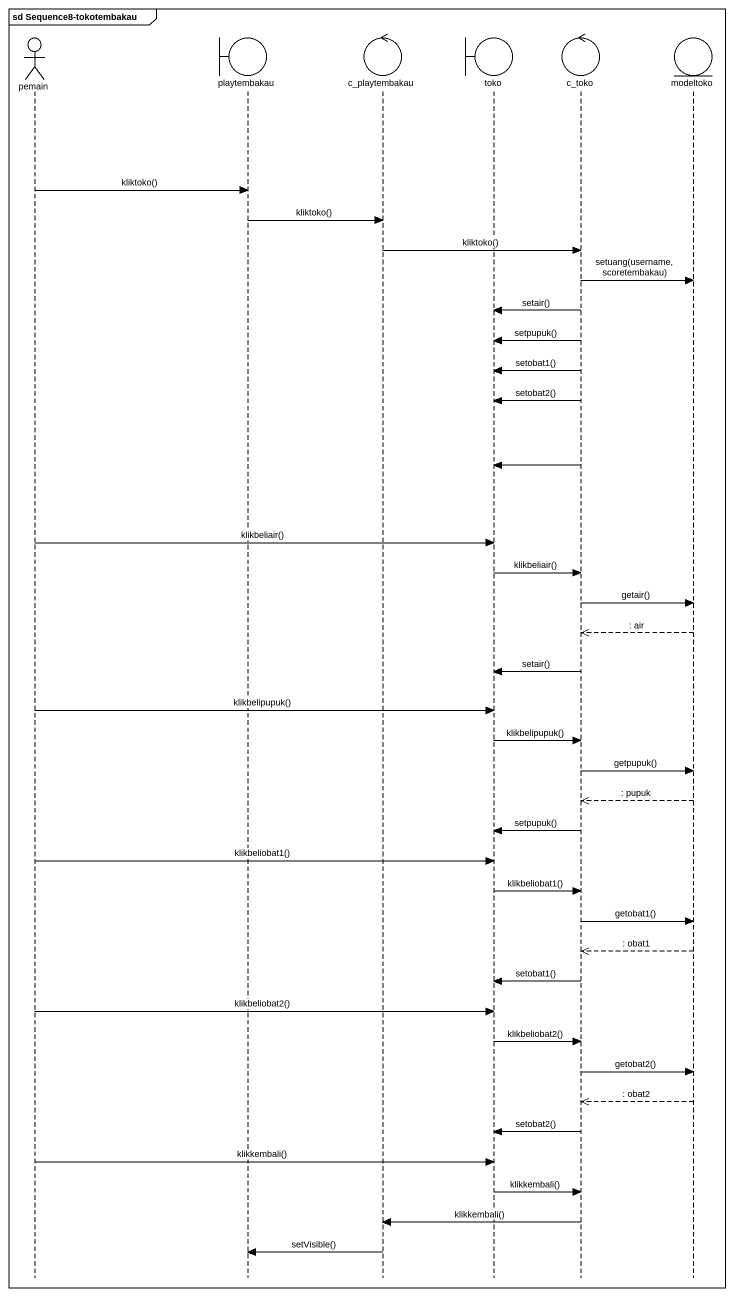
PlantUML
@startuml
mainframe sd Sequence8-tokotembakau
hide footbox
actor pemain
boundary playtembakau
control c_playtembakau
boundary toko
control c_toko
entity modeltoko

pemain -> playtembakau : kliktoko()
playtembakau -> c_playtembakau : kliktoko()
c_playtembakau -> c_toko : kliktoko()
c_toko -> modeltoko : setuang(username, scoretembakau)
c_toko -> toko : setair()
c_toko -> toko : setpupuk()
c_toko -> toko : setobat1()
c_toko -> toko : setobat2()
c_toko -> toko
pemain -> toko : klikbeliair()
toko -> c_toko : klikbeliair()
c_toko -> modeltoko : getair()
modeltoko -->> c_toko : : air
c_toko -> toko : setair()
pemain -> toko : klikbelipupuk()
toko -> c_toko : klikbelipupuk()
c_toko -> modeltoko : getpupuk()
modeltoko -->> c_toko : : pupuk
c_toko -> toko : setpupuk()
pemain -> toko : klikbeliobat1()
toko -> c_toko : klikbeliobat1()
c_toko -> modeltoko : getobat1()
modeltoko -->> c_toko : : obat1
c_toko -> toko : setobat1()
pemain -> toko : klikbeliobat2()
toko -> c_toko : klikbeliobat2()
c_toko -> modeltoko : getobat2()
modeltoko -->> c_toko : : obat2
c_toko -> toko : setobat2()
pemain -> toko : klikkembali()
toko -> c_toko : klikkembali()
c_toko -> c_playtembakau : klikkembali()
c_playtembakau -> playtembakau : setVisible()
@enduml
